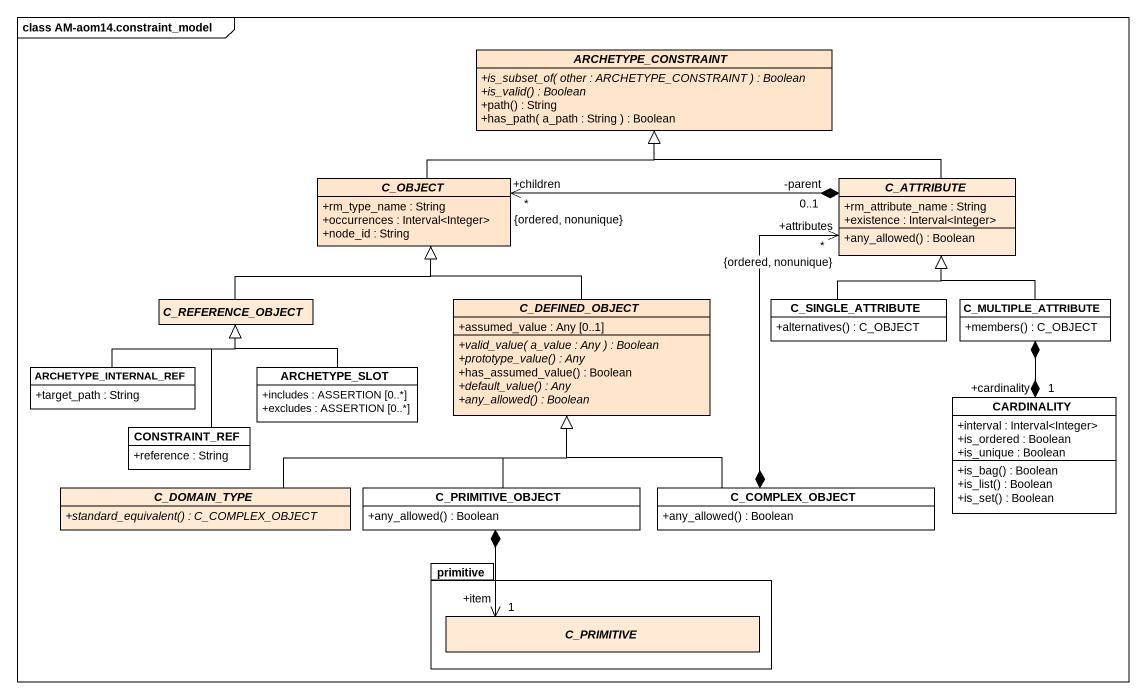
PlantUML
@startuml
mainframe class AM-aom14.constraint_model
hide circle
hide empty members
skinparam classAttributeIconSize 0
abstract class ARCHETYPE_CONSTRAINT #FFE5CB {
  {abstract} +is_subset_of( other : ARCHETYPE_CONSTRAINT ) : Boolean
  {abstract} +is_valid() : Boolean
  +path() : String
  +has_path( a_path : String ) : Boolean
}
abstract class C_OBJECT #FFE5CB {
  +rm_type_name : String
  +occurrences : Interval<Integer>
  +node_id : String
}
abstract class C_ATTRIBUTE #FFEAD6 {
  +rm_attribute_name : String
  +existence : Interval<Integer>
  +any_allowed() : Boolean
}
abstract class C_REFERENCE_OBJECT #FFEAD6
abstract class C_DEFINED_OBJECT #FFE5CB {
  +assumed_value : Any [0..1]
  {abstract} +valid_value( a_value : Any ) : Boolean
  {abstract} +prototype_value() : Any
  +has_assumed_value() : Boolean
  {abstract} +default_value() : Any
  {abstract} +any_allowed() : Boolean
}
class C_SINGLE_ATTRIBUTE {
  +alternatives() : C_OBJECT
}
class C_MULTIPLE_ATTRIBUTE {
  +members() : C_OBJECT
}
class ARCHETYPE_INTERNAL_REF {
  +target_path : String
}
class ARCHETYPE_SLOT {
  +includes : ASSERTION [0..*]
  +excludes : ASSERTION [0..*]
}
class CONSTRAINT_REF {
  +reference : String
}
class CARDINALITY {
  +interval : Interval<Integer>
  +is_ordered : Boolean
  +is_unique : Boolean
  +is_bag() : Boolean
  +is_list() : Boolean
  +is_set() : Boolean
}
abstract class C_DOMAIN_TYPE #FFEAD6 {
  {abstract} +standard_equivalent() : C_COMPLEX_OBJECT
}
class C_PRIMITIVE_OBJECT {
  +any_allowed() : Boolean
}
class C_COMPLEX_OBJECT {
  +any_allowed() : Boolean
}
package primitive {
  abstract class C_PRIMITIVE #FFEAD6
}
C_OBJECT -right-|> ARCHETYPE_CONSTRAINT
C_ATTRIBUTE -left-|> ARCHETYPE_CONSTRAINT
C_ATTRIBUTE "-parent\n0..1" *-left-> "+children\n*\n{ordered, nonunique}" C_OBJECT
C_REFERENCE_OBJECT -right-|> C_OBJECT
C_DEFINED_OBJECT -up-|> C_OBJECT
C_SINGLE_ATTRIBUTE -up-|> C_ATTRIBUTE
C_MULTIPLE_ATTRIBUTE -up-|> C_ATTRIBUTE
C_MULTIPLE_ATTRIBUTE *--* "1\n+cardinality" CARDINALITY
ARCHETYPE_INTERNAL_REF -up-|> C_REFERENCE_OBJECT
ARCHETYPE_SLOT -up-|> C_REFERENCE_OBJECT
CONSTRAINT_REF -up-|> C_REFERENCE_OBJECT
C_DOMAIN_TYPE -right-|> C_DEFINED_OBJECT
C_PRIMITIVE_OBJECT -up-|> C_DEFINED_OBJECT
C_PRIMITIVE_OBJECT *--> "+item\n1" C_PRIMITIVE
C_COMPLEX_OBJECT *-up-> "+attributes\n*\n{ordered, nonunique}" C_ATTRIBUTE
C_COMPLEX_OBJECT -up-|> C_DEFINED_OBJECT
@enduml
